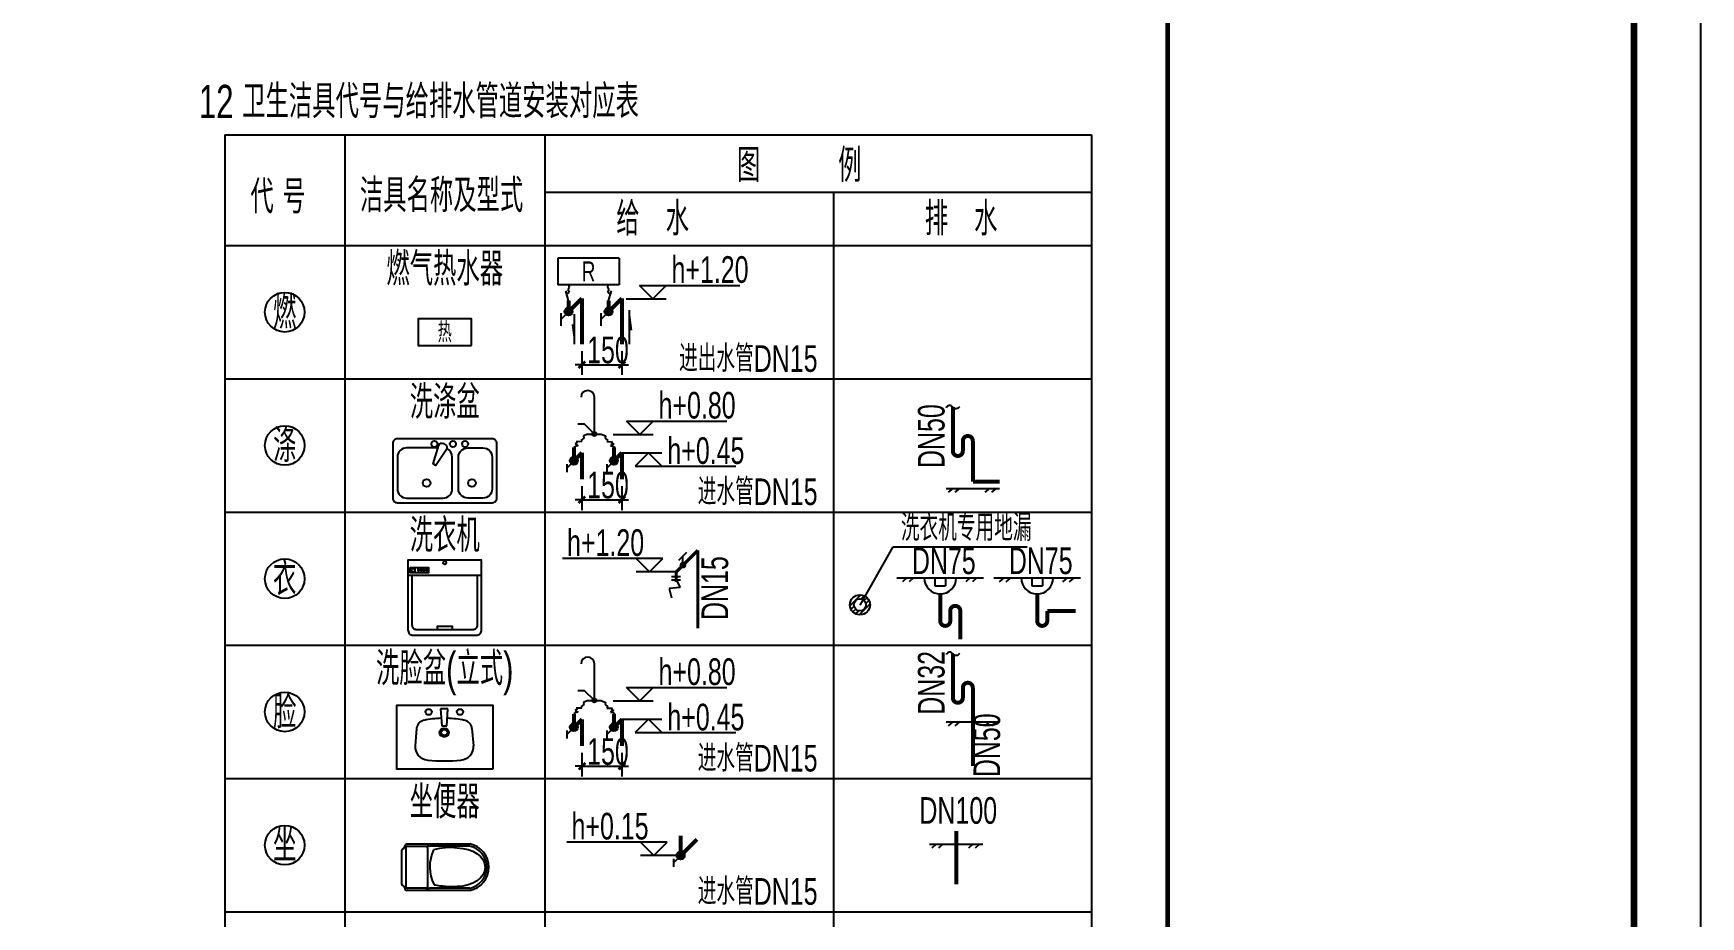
# Model space of a CAD drawing. Extents: x 27938 to 650306, y -92720 to 1524912.
# Drawn here: x 380087 to 392591, y 104009 to 110639 of the extents above; entities that cross this region are included whole.
import ezdxf
from ezdxf.enums import TextEntityAlignment as Align

# ---------------------------------------------------------------- set-up
doc = ezdxf.new("R2010")
doc.units = 0
doc.header["$LTSCALE"] = 1000
doc.header["$MEASUREMENT"] = 0
for name, color, linetype in [('S-公用说明', 7, 'Continuous'), ('S_GG公共标注', 7, 'Continuous'), ('图框', 140, 'Continuous')]:
    doc.layers.add(name, color=color, linetype=linetype)
doc.layers.add('yichutu', color=7, linetype='Continuous', true_color=0xffffff, plot=False)
doc.styles.add('中西文等高字体', font='HZTXT_E.shx', dxfattribs={"width": 0.7, "height": 4, "bigfont": 'hztxt.shx'})

# ---------------------------------------------------------------- blocks, each defined once
blk = doc.blocks.new('$TwtSys$00000327')
for p, q in [((-94, -9, 0), (9, 94, 0)), ((-9, -94, 0), (94, 9, 0)), ((12, 55, 0), (42, 84, 0)), ((40, 40, 0), (66, 66, 0)), ((55, 12, 0), (84, 42, 0)), ((-84, -42, 0), (-55, -12, 0)), ((-66, -66, 0), (-40, -40, 0)), ((-42, -84, 0), (-12, -55, 0))]:
    blk.add_line(p, q)
for radius in [94, 56.4]:
    blk.add_circle((0, 0, 0), radius)
blk = doc.blocks.new('_ArchTick')
at = {"color": 0, "linetype": 'ByBlock', "const_width": 0.4}
blk.add_lwpolyline([(-0.5, -0.5), (0.5, 0.5)], dxfattribs=at)
blk = doc.blocks.new('yct-841-594-84100-59399.9999999999-100-1000.0')
at = {"layer": 'yichutu', "color": 7, "true_color": 0xffffff}
blk.add_lwpolyline([(0, 0), (0, 59400), (84100, 59400), (84100, 0)], close=True, dxfattribs=at)

msp = doc.modelspace()

# ---------------------------------------------------------------- hatches: boundary and pattern name
at = {"layer": 'S_GG公共标注'}
h = msp.add_hatch(color=150, dxfattribs=at)
h.paths.add_polyline_path([(384071.3, 108550.4, 0.4142136), (384101.3, 108520.4), (384101.3, 108550.4)])
h.paths.add_polyline_path([(384101.3, 108520.4, 0.4142136), (384131.3, 108550.4, 0.4142136), (384101.3, 108580.4)])
h.paths.add_polyline_path([(384101.3, 108580.4, 0.4142136), (384071.3, 108550.4), (384101.3, 108550.4)])
h = msp.add_hatch(color=150, dxfattribs=at)
h.paths.add_polyline_path([(384371.1, 108550.4, 0.4142136), (384401.1, 108520.4), (384401.1, 108550.4)])
h.paths.add_polyline_path([(384401.1, 108520.4, 0.4142136), (384431.1, 108550.4, 0.4142136), (384401.1, 108580.4)])
h.paths.add_polyline_path([(384401.1, 108580.4, 0.4142136), (384371.1, 108550.4), (384401.1, 108550.4)])
for points in [[(384559, 108561.1), (384559, 108411.1), (384579, 108411.1)], [(384143.5, 108305.3), (384143.5, 108455.3), (384123.5, 108455.3)]]:
    msp.add_hatch(color=150, dxfattribs=at).paths.add_polyline_path(points)
h = msp.add_hatch(color=150, dxfattribs=at)
h.paths.add_polyline_path([(384308.8, 107631.7, -0.4142136), (384293.8, 107616.7), (384293.8, 107631.7)])
h.paths.add_polyline_path([(384293.8, 107616.7, -0.4142136), (384278.8, 107631.7, -0.4142136), (384293.8, 107646.7)])
h.paths.add_polyline_path([(384293.8, 107646.7, -0.4142136), (384308.8, 107631.7), (384293.8, 107631.7)])
h = msp.add_hatch(color=150, dxfattribs=at)
h.paths.add_polyline_path([(384119.4, 107410, 0.4142136), (384161.9, 107410), (384140.7, 107431.3)])
h.paths.add_polyline_path([(384161.9, 107410, 0.4142136), (384161.9, 107452.5, 0.4142136), (384119.4, 107452.5)])
h.paths.add_polyline_path([(384119.4, 107452.5, 0.4142136), (384119.4, 107410), (384140.7, 107431.3)])
h = msp.add_hatch(color=150, dxfattribs=at)
h.paths.add_polyline_path([(384419.4, 107410, 0.4142136), (384461.9, 107410), (384440.7, 107431.3)])
h.paths.add_polyline_path([(384461.9, 107410, 0.4142136), (384461.9, 107452.5, 0.4142136), (384419.4, 107452.5)])
h.paths.add_polyline_path([(384419.4, 107452.5, 0.4142136), (384419.4, 107410), (384440.7, 107431.3)])
h = msp.add_hatch(color=150, dxfattribs=at)
h.paths.add_polyline_path([(384308.8, 105631.7, -0.4142136), (384293.8, 105616.7), (384293.8, 105631.7)])
h.paths.add_polyline_path([(384293.8, 105616.7, -0.4142136), (384278.8, 105631.7, -0.4142136), (384293.8, 105646.7)])
h.paths.add_polyline_path([(384293.8, 105646.7, -0.4142136), (384308.8, 105631.7), (384293.8, 105631.7)])
h = msp.add_hatch(color=150, dxfattribs=at)
h.paths.add_polyline_path([(384119.4, 105410, 0.4142136), (384161.9, 105410), (384140.7, 105431.3)])
h.paths.add_polyline_path([(384161.9, 105410, 0.4142136), (384161.9, 105452.5, 0.4142136), (384119.4, 105452.5)])
h.paths.add_polyline_path([(384119.4, 105452.5, 0.4142136), (384119.4, 105410), (384140.7, 105431.3)])
h = msp.add_hatch(color=150, dxfattribs=at)
h.paths.add_polyline_path([(384419.4, 105410, 0.4142136), (384461.9, 105410), (384440.7, 105431.3)])
h.paths.add_polyline_path([(384461.9, 105410, 0.4142136), (384461.9, 105452.5, 0.4142136), (384419.4, 105452.5)])
h.paths.add_polyline_path([(384419.4, 105452.5, 0.4142136), (384419.4, 105410), (384440.7, 105431.3)])
h = msp.add_hatch(color=150, dxfattribs=at)
h.paths.add_polyline_path([(384920.3, 104447.1, 0.4142136), (384962.8, 104447.1), (384941.5, 104468.3)])
h.paths.add_polyline_path([(384962.8, 104447.1, 0.4142136), (384962.8, 104489.5, 0.4142136), (384920.3, 104489.5)])
h.paths.add_polyline_path([(384920.3, 104489.5, 0.4142136), (384920.3, 104447.1), (384941.5, 104468.3)])

# ---------------------------------------------------------------- linework, layer by layer
at = {"layer": 'S-公用说明'}
for p, q in [((381522, 109878.4), (381522, 97745.9)), ((381522, 109878.4), (388022, 109878.4)), ((382422.3, 109878.4), (382422.3, 98545.9)), ((383922.3, 109878.4), (383922.3, 98545.9)), ((388022, 109878.4), (388022, 97745.9)), ((383922.3, 109446.4), (388022, 109446.4)), ((386088.4, 109446.4), (386088.4, 98545.9)), ((381522, 109045.9), (388022, 109045.9)), ((381522, 108045.9), (388022, 108045.9)), ((381522, 108045.9), (388022, 108045.9)), ((381522, 108045.9), (388022, 108045.9)), ((381522, 107045.9), (387655.9, 107045.9)), ((381522, 107045.9), (387655.9, 107045.9)), ((381522, 107045.9), (388022, 107045.9)), ((381522, 106045.9), (388022, 106045.9)), ((381522, 105045.9), (388022, 105045.9)), ((381522, 104045.9), (388022, 104045.9)), ((381522, 104045.9), (388022, 104045.9))]:
    msp.add_line(p, q, dxfattribs=at)
for centre in [(381972.2, 108545.9), (381972.2, 107545.9), (381972.2, 106545.9), (381972.2, 105545.9), (381972.2, 104545.9)]:
    msp.add_circle(centre, 148.5, dxfattribs=at)
at = {"layer": 'S_GG公共标注', "color": 150}
for p, q in [((384021.3, 108952), (384021.3, 108752)), ((384481.1, 108952), (384021.3, 108952)), ((384481.1, 108952), (384481.1, 108752)), ((384481.1, 108752), (384021.3, 108752)), ((384101.3, 108632.4), (384080.8, 108707.4)), ((384087.6, 108682.4), (384108.2, 108695.7)), ((384097.5, 108714), (384107.5, 108733.5)), ((384108.2, 108695.7), (384097.5, 108714)), ((384107.5, 108733.5), (384103.7, 108752)), ((384394.2, 108695.7), (384405, 108714)), ((384414.8, 108682.4), (384394.2, 108695.7)), ((384395, 108733.5), (384398.8, 108752)), ((384405, 108714), (384395, 108733.5)), ((384401.1, 108632.4), (384421.7, 108707.4)), ((384732.4, 108646.5), (384632.4, 108746.5)), ((384632.4, 108746.5), (385385.4, 108746.5)), ((384732.4, 108646.5), (384832.4, 108746.5)), ((384122.6, 108571.6), (384042.7, 108491.7)), ((384042.7, 108538.5), (384042.7, 108445)), ((384342.5, 108538.5), (384342.5, 108445)), ((384532.4, 108646.5), (384832.4, 108646.5)), ((384379.9, 108529.2), (384342.5, 108491.7)), ((384201.3, 108253.6), (384201.3, 108074.9)), ((384501.1, 108253.6), (384501.1, 108074.9)), ((384201.3, 108152.2), (384151.3, 108152.2)), ((384201.3, 108152.2), (384501.1, 108152.2)), ((384501.1, 108152.2), (384551.1, 108152.2)), ((384294.2, 107631.3), (384294.2, 107907.7)), ((384220.9, 107704.6), (384170.6, 107704.6)), ((384294.2, 107631.3), (384220.9, 107704.6)), ((384635.2, 107627.9), (384535.2, 107727.9)), ((384535.2, 107727.9), (385288.1, 107727.9)), ((384635.2, 107627.9), (384735.2, 107727.9)), ((384156.8, 107540.4), (384140.7, 107531.3)), ((384168.5, 107567.4), (384149.2, 107556.9)), ((384149.2, 107556.9), (384173.3, 107544.2)), ((384173.3, 107544.2), (384156.8, 107540.4)), ((384201.4, 107575.1), (384158.5, 107573.5)), ((384158.5, 107573.5), (384168.5, 107567.4)), ((384214.3, 107600.4), (384193.9, 107583.7)), ((384193.9, 107583.7), (384201.4, 107575.1)), ((384244.2, 107631.3), (384211.9, 107616.9)), ((384211.9, 107616.9), (384214.3, 107600.4)), ((384244.2, 107631.3), (384344.2, 107631.3)), ((384344.2, 107631.3), (384376.6, 107616.9)), ((384376.6, 107616.9), (384374.1, 107600.4)), ((384374.1, 107600.4), (384394.6, 107583.7)), ((384394.6, 107583.7), (384387.1, 107575.1)), ((384387.1, 107575.1), (384430, 107573.5)), ((384439.3, 107556.9), (384415.2, 107544.2)), ((384415.2, 107544.2), (384431.7, 107540.4)), ((384430, 107573.5), (384420, 107567.4)), ((384420, 107567.4), (384439.3, 107556.9)), ((384431.7, 107540.4), (384447.8, 107531.3)), ((384435.2, 107627.9), (384735.2, 107627.9)), ((384140.7, 107430.1), (384087, 107376.5)), ((384440.7, 107430.1), (384387, 107376.5)), ((384501.3, 107490.8), (384801.3, 107490.8)), ((384701.3, 107490.8), (384601.3, 107390.8)), ((384701.3, 107490.8), (384801.3, 107390.8)), ((384087, 107406.5), (384087, 107346.5)), ((384387, 107406.5), (384387, 107346.5)), ((384601.3, 107390.8), (385354.3, 107390.8)), ((384201.3, 107239.4), (384201.3, 107060.7)), ((384501.1, 107239.4), (384501.1, 107060.7)), ((386932.7, 107223.6), (387332.7, 107223.6)), ((386982.7, 107223.6), (386948.3, 107194.5)), ((387032.7, 107223.6), (386998.3, 107194.5)), ((387257.7, 107223.6), (387223.3, 107194.5)), ((387307.7, 107223.6), (387273.3, 107194.5)), ((384201.3, 107138), (384151.3, 107138)), ((384201.3, 107138), (384501.1, 107138)), ((384501.1, 107138), (384551.1, 107138)), ((384808.3, 106696.7), (384055.3, 106696.7)), ((384708.3, 106596.7), (384608.3, 106696.7)), ((384708.3, 106596.7), (384808.3, 106696.7)), ((384927.9, 106685.3), (384988, 106745.4)), ((384957.9, 106649), (384957.9, 106715.5)), ((386287.5, 106345.9), (386536, 106783.9)), ((386536, 106783.9), (387541.3, 106783.9)), ((383445.2, 106570.2), (382898.8, 106570.2)), ((384908.3, 106596.7), (384608.3, 106596.7)), ((384873.7, 106561.4), (384939.7, 106561.4)), ((384873.7, 106537.8), (384939.7, 106537.8)), ((386563.5, 106551.1), (387213.5, 106551.1)), ((386638.5, 106551.1), (386604.2, 106522.1)), ((386688.5, 106551.1), (386654.2, 106522.1)), ((386848.5, 106551.1), (386848.5, 106491.1)), ((386928.5, 106551.1), (386928.5, 106491.1)), ((387113.5, 106551.1), (387079.2, 106522.1)), ((387163.5, 106551.1), (387129.2, 106522.1)), ((387290.4, 106551.1), (387940.4, 106551.1)), ((387365.4, 106551.1), (387331, 106522.1)), ((387415.4, 106551.1), (387381, 106522.1)), ((387575.4, 106551.1), (387575.4, 106491.1)), ((387655.4, 106551.1), (387655.4, 106491.1)), ((387840.4, 106551.1), (387806, 106522.1)), ((387890.4, 106551.1), (387856, 106522.1)), ((384938.2, 106480.3), (384856.2, 106473.3)), ((384856.2, 106473.3), (384873.3, 106401.8)), ((384910.6, 106531.4), (384938.2, 106480.3)), ((386848.5, 106491.1), (386928.5, 106491.1)), ((387575.4, 106491.1), (387655.4, 106491.1)), ((384294.2, 105631.3), (384294.2, 105907.7)), ((384220.9, 105704.6), (384170.6, 105704.6)), ((384294.2, 105631.3), (384220.9, 105704.6)), ((384635.2, 105627.9), (384535.2, 105727.9)), ((384535.2, 105727.9), (385288.1, 105727.9)), ((384635.2, 105627.9), (384735.2, 105727.9)), ((383141.5, 105569.4), (383150.3, 105440.5)), ((383196, 105569.4), (383141.5, 105569.4)), ((383187.2, 105440.5), (383196, 105569.4)), ((384156.8, 105540.4), (384140.7, 105531.3)), ((384168.5, 105567.4), (384149.2, 105556.9)), ((384149.2, 105556.9), (384173.3, 105544.2)), ((384173.3, 105544.2), (384156.8, 105540.4)), ((384201.4, 105575.1), (384158.5, 105573.5)), ((384158.5, 105573.5), (384168.5, 105567.4)), ((384214.3, 105600.4), (384193.9, 105583.7)), ((384193.9, 105583.7), (384201.4, 105575.1)), ((384244.2, 105631.3), (384211.9, 105616.9)), ((384211.9, 105616.9), (384214.3, 105600.4)), ((384244.2, 105631.3), (384344.2, 105631.3)), ((384344.2, 105631.3), (384376.6, 105616.9)), ((384376.6, 105616.9), (384374.1, 105600.4)), ((384374.1, 105600.4), (384394.6, 105583.7)), ((384394.6, 105583.7), (384387.1, 105575.1)), ((384387.1, 105575.1), (384430, 105573.5)), ((384439.3, 105556.9), (384415.2, 105544.2)), ((384415.2, 105544.2), (384431.7, 105540.4)), ((384430, 105573.5), (384420, 105567.4)), ((384420, 105567.4), (384439.3, 105556.9)), ((384431.7, 105540.4), (384447.8, 105531.3)), ((384435.2, 105627.9), (384735.2, 105627.9)), ((382961.6, 105422.6), (382949.7, 105291.4)), ((383150.3, 105440.5), (383187.2, 105440.5)), ((383375.9, 105422.6), (383387.8, 105291.4)), ((384140.7, 105430.1), (384087, 105376.5)), ((384440.7, 105430.1), (384387, 105376.5)), ((384501.3, 105490.8), (384801.3, 105490.8)), ((384701.3, 105490.8), (384601.3, 105390.8)), ((384701.3, 105490.8), (384801.3, 105390.8)), ((386932.7, 105471.2), (387332.7, 105471.2)), ((386982.7, 105471.2), (386948.3, 105442.2)), ((387032.7, 105471.2), (386998.3, 105442.2)), ((387257.7, 105471.2), (387223.3, 105442.2)), ((387307.7, 105471.2), (387273.3, 105442.2)), ((384087, 105406.5), (384087, 105346.5)), ((384387, 105406.5), (384387, 105346.5)), ((384601.3, 105390.8), (385354.3, 105390.8)), ((384201.3, 105239.4), (384201.3, 105060.7)), ((384501.1, 105239.4), (384501.1, 105060.7)), ((384201.3, 105138), (384151.3, 105138)), ((384201.3, 105138), (384501.1, 105138)), ((384501.1, 105138), (384551.1, 105138)), ((382872.1, 104535.7), (382872.1, 104536.4)), ((382890.5, 104554.8), (383361, 104554.8)), ((383360, 104538.8), (383059.5, 104538.5)), ((384841.5, 104568.3), (384088.6, 104568.3)), ((384741.5, 104468.3), (384641.5, 104568.3)), ((384741.5, 104468.3), (384841.5, 104568.3)), ((386808.4, 104552.2), (387208.4, 104552.2)), ((386858.4, 104552.2), (386824.1, 104523.2)), ((386908.4, 104552.2), (386874.1, 104523.2)), ((387133.4, 104552.2), (387099.1, 104523.2)), ((387183.4, 104552.2), (387149.1, 104523.2)), ((382846.7, 104500.2), (382846.7, 104260.6)), ((382880.1, 104527.6), (382880.1, 104232.8)), ((383043.5, 104527.6), (383043.5, 104232.8)), ((384941.5, 104468.3), (384641.5, 104468.3)), ((384941.5, 104467.1), (384887.9, 104413.5)), ((384887.9, 104443.5), (384887.9, 104383.5)), ((382872.1, 104224.4), (382872.1, 104225.1)), ((383361, 104206), (382890.5, 104206)), ((383360.2, 104222), (383059.7, 104222))]:
    msp.add_line(p, q, dxfattribs=at)
for points, const_width in [([(384101.3, 108550.4), (384201.3, 108650.4)], 30), ([(384201.3, 108305), (384201.3, 108650.4)], 30), ([(384401.1, 108550.4), (384501.1, 108650.4)], 30), ([(384501.1, 108305), (384501.1, 108650.4)], 30), ([(384101.3, 108550.4), (384101.3, 108632.4)], 30), ([(384401.1, 108550.4), (384401.1, 108632.4)], 30), ([(386982.7, 107504.5), (386982.7, 107833.6)], 30), ([(384140.7, 107431.3), (384140.7, 107531.3)], 30), ([(384440.7, 107431.3), (384440.7, 107531.3)], 30), ([(387057.7, 107504.5), (387057.7, 107579.5)], 30), ([(387132.7, 107273.6), (387132.7, 107579.5)], 30), ([(384140.7, 107430.1), (384201.3, 107490.8)], 30), ([(384201.3, 107490.8), (384201.3, 107290.8)], 30), ([(384440.7, 107430.1), (384501.3, 107490.8)], 30), ([(384501.3, 107490.8), (384501.3, 107290.8)], 30), ([(387132.7, 107273.6), (387332.7, 107273.6)], 30), ([(385070.7, 106759.2), (384908.3, 106596.7)], 23.6), ([(385070.7, 106172), (385070.7, 106759.2)], 23.6), ([(384908.3, 106596.7), (384908.3, 106519.8)], 23.6), ([(386982.7, 105652.2), (386982.7, 105981.2)], 30), ([(387057.7, 105652.2), (387057.7, 105727.2)], 30), ([(387132.7, 105139.2), (387132.7, 105727.2)], 30), ([(384140.7, 105431.3), (384140.7, 105531.3)], 30), ([(384440.7, 105431.3), (384440.7, 105531.3)], 30), ([(384140.7, 105430.1), (384201.3, 105490.8)], 30), ([(384201.3, 105490.8), (384201.3, 105290.8)], 30), ([(384440.7, 105430.1), (384501.3, 105490.8)], 30), ([(384501.3, 105490.8), (384501.3, 105290.8)], 30), ([(387008.4, 104652.2), (387008.4, 104252.2)], 30), ([(384941.5, 104467.1), (384941.5, 104617.1)], 30), ([(384941.5, 104467.1), (385062.9, 104588.5)], 30)]:
    msp.add_lwpolyline(points, dxfattribs=dict(at, const_width=const_width))
for points in [[(384559, 108305), (384559, 108561.1)], [(384143.5, 108531.9), (384143.5, 108305.3)], [(383229.2, 106165.2), (383229.2, 106187.2), (383172.3, 106187.2), (383115.5, 106187.2), (383115.5, 106165.2)]]:
    msp.add_lwpolyline(points, dxfattribs=at)
for points in [[(383372.3, 108295.9), (383372.3, 108495.9), (382972.3, 108495.9), (382972.3, 108295.9)], [(382913.6, 106628.7), (383050.7, 106628.7), (383050.7, 106590.2), (382913.6, 106590.2)], [(382947.6, 106598.1), (382925, 106598.1), (382925, 106621.9), (382947.6, 106621.9)], [(382980.8, 106617.3), (382969.9, 106617.3), (382969.9, 106607.1), (382980.8, 106607.1)], [(383001.9, 106617.3), (382991, 106617.3), (382991, 106607.1), (383001.9, 106607.1)], [(383021.5, 106617.3), (383010.6, 106617.3), (383010.6, 106607.1), (383021.5, 106607.1)], [(383041.9, 106617.3), (383031, 106617.3), (383031, 106607.1), (383041.9, 106607.1)], [(383532.3, 105115.9), (382812.3, 105115.9), (382812.3, 105595.9), (383532.3, 105595.9)]]:
    msp.add_lwpolyline(points, close=True, dxfattribs=at)
for points in [[(387033, 107836.9, -0.5751829), (386982.7, 107833.6, 0.6047455), (386932.4, 107828, 16.9248276)], [(383161.8, 107560.2), (383177.5, 107551.2, -0.4634647), (383184.1, 107516.4), (383104.9, 107396.2), (383085, 107407.7), (383128.7, 107548.4, -0.4707008), (383161.8, 107560.2, 0.4707008)], [(383121, 107527.8), (382886, 107527.8, 0.4142136), (382816.9, 107458.7), (382816.9, 107219.6, 0.4142136), (382886, 107150.5), (383159.3, 107150.5, 0.4142136), (383228.4, 107219.6), (383228.4, 107458.7, 0.2959448), (383187.5, 107521.8)], [(383347, 107527.8), (383458.7, 107527.8, -0.4142136), (383527.8, 107458.7), (383527.8, 107219.6, -0.4142136), (383458.7, 107150.5), (383347, 107150.5, -0.4039279), (383274.4, 107219.6), (383274.4, 107458.7, -0.4039279), (383347, 107527.8)], [(382926.5, 106570.2), (382926.5, 106197.2, 0.4142136), (382958.5, 106165.2), (383386.1, 106165.2, 0.4142136), (383418.1, 106197.2), (383418.1, 106570.2)], [(387033, 105984.5, -0.5751829), (386982.7, 105981.2, 0.6047455), (386932.4, 105975.6, 16.9248276)], [(382889.3, 104538.5, -0.1327153), (382890.5, 104538.8), (383032.2, 104538.8)], [(383033.1, 104222), (382890.5, 104222, -0.0682276), (382889.9, 104222.1, -0.0682276)]]:
    msp.add_lwpolyline(points, format="xyb", dxfattribs=at)
for points in [[(383562.3, 107150.5), (383562.3, 107561.4, 0.4142136), (383527.8, 107595.9), (382816.9, 107595.9, 0.4142136), (382782.3, 107561.4), (382782.3, 107150.5, 0.4142136), (382816.9, 107115.9), (383527.8, 107115.9, 0.4142136)], [(382936.3, 106121.3), (383408.3, 106121.3, 0.4142136), (383448.3, 106161.3), (383448.3, 106685.9), (382896.3, 106685.9), (382896.3, 106161.3, 0.4142136)]]:
    msp.add_lwpolyline(points, format="xyb", close=True, dxfattribs=at)
at = {"layer": 'S_GG公共标注', "color": 150, "const_width": 30}
for points in [[(387132.7, 107579.5, 1), (387057.7, 107579.5)], [(386982.7, 107504.5, 1), (387057.7, 107504.5)], [(386982.7, 105652.2, 1), (387057.7, 105652.2)], [(387132.7, 105727.2, 1), (387057.7, 105727.2)]]:
    msp.add_lwpolyline(points, format="xyb", dxfattribs=at)
at = {"layer": 'S_GG公共标注', "color": 150, "const_width": 23.6}
msp.add_lwpolyline([(384968.4, 106657.3, -1), (384949.3, 106638.2, -1)], format="xyb", close=True, dxfattribs=at)
at = {"layer": 'S_GG公共标注', "color": 150, "const_width": 30, "elevation": 0}
for points in [[(386888.5, 106229.2), (386888.5, 106431.1)], [(387615.4, 106229.2), (387615.4, 106431.1)], [(386963.5, 106229.2), (386963.5, 106304.2)], [(387038.5, 106091.7), (387038.5, 106304.2)], [(387690.4, 106229.2), (387690.4, 106304.2)], [(387902.9, 106304.2), (387690.4, 106304.2)]]:
    msp.add_lwpolyline(points, dxfattribs=at)
for points in [[(387038.5, 106304.2, 1), (386963.5, 106304.2)], [(386888.5, 106229.2, 1), (386963.5, 106229.2)], [(387615.4, 106229.2, 1), (387690.4, 106229.2)]]:
    msp.add_lwpolyline(points, format="xyb", dxfattribs=at)
at = {"layer": 'S_GG公共标注', "color": 150}
for centre, radius in [((384101.3, 108550.4), 30), ((384401.1, 108550.4), 30), ((383095, 107557.1), 23), ((383233.2, 107557.1), 23), ((383325.3, 107557.1), 23), ((384293.8, 107631.7), 15), ((384140.7, 107431.3), 30), ((384440.7, 107431.3), 30), ((383035.7, 107263.8), 28.8), ((383375.8, 107263.8), 28.8), ((383172.3, 106665.5), 12.8), ((384293.8, 105631.7), 15), ((384140.7, 105431.3), 30), ((384440.7, 105431.3), 30), ((384941.5, 104468.3), 30)]:
    msp.add_circle(centre, radius, dxfattribs=at)
for centre, radius, start, end in [((384244.2, 107907.7), 50, 0, 180), ((386888.5, 106551.1), 120, 180, 0), ((387615.4, 106551.1), 120, 180, 0), ((384244.2, 105907.7), 50, 0, 180), ((382854.3, 104536), 17.9, 287.84896, 1.14073), ((382890.5, 104536.4), 18.4, 90, 180), ((382892.3, 104526.6), 12.2, 86.09142, 175.04226), ((383031.3, 104526.6), 12.2, 4.95774, 93.90858), ((383059.5, 104554.5), 16, 180.08849, 270.08848), ((383324.5, 104380.4), 162.2, 281.8275, 78.1725), ((383324.5, 104380.4), 178.2, 281.8275, 78.1725), ((382865.8, 104500.9), 19.1, 108.40504, 182.16329), ((383359.1, 104383.1), 299.1, 154.67272, 206.81771), ((383218.9, 103992.7), 534.6, 84.89639, 104.09898), ((382865.8, 104259.9), 19.1, 177.83671, 251.59496), ((382854.3, 104224.7), 17.9, 358.85927, 72.15104), ((382890.5, 104224.4), 18.4, 180, 270), ((382891.8, 104233.7), 11.8, 184.04332, 276.21872), ((383031.8, 104233.7), 11.8, 263.78128, 355.95668), ((383059.7, 104206), 16, 90, 180), ((383246.9, 105139.9), 905.1, 260.15073, 271.23493)]:
    msp.add_arc(centre, radius, start, end, dxfattribs=at)
for centre, major_axis, start_param, end_param in [((383051.1, 105545.3), (-23.5, 0), 3.1415927, 9.424778), ((383286.3, 105545.3), (-23.5, 0), 3.1415927, 9.424778), ((383032, 105418), (-70.6, 0), -1.3537431, -0.0688971), ((383168.7, 104835.8), (-705.6, 0), -1.5390688, -1.3537431), ((383168.7, 105390.7), (35.3, 0), 4.712389, 10.9955743), ((383168.7, 105390.7), (23.5, 0), 4.712389, 10.9955743), ((383168.7, 104835.8), (705.6, 0), 1.3537431, 1.5390688), ((383305.5, 105418), (-70.6, 0), 3.2104897, 4.4953357), ((383055.1, 105282.9), (-105.8, 0), -0.0851096, 1.4681119), ((383282.4, 105282.9), (105.8, 0), -1.4681119, 0.0851096), ((383168.7, 106318.1), (-1214.3, 0), 1.4681118, 1.6734808)]:
    msp.add_ellipse(centre, major_axis=major_axis, ratio=0.9387755, start_param=start_param, end_param=end_param, dxfattribs=at)
at = {"layer": 'S_GG公共标注', "color": 150, "extrusion": (0, 0, -1)}
msp.add_ellipse((383262.4, 104380.1), major_axis=(213.4, 0.3), ratio=0.6797465, start_param=-1.5510254, end_param=1.5531275, dxfattribs=at)
at = {"layer": '图框'}
msp.add_lwpolyline([(350541, 125489.4), (392591, 125489.4), (392591, 95789.4), (350541, 95789.4)], close=True, dxfattribs=at)
msp.add_lwpolyline([(350541, 125489.4), (392591, 125489.4), (392591, 95789.4), (350541, 95789.4)], close=True, dxfattribs=at)
at = {"layer": '图框', "const_width": 50}
msp.add_lwpolyline([(392091, 96289.4), (392091, 124989.4), (351791, 124989.4), (351791, 96289.4)], close=True, dxfattribs=at)
at = {"layer": '图框', "const_width": 35}
msp.add_lwpolyline([(388593.5, 96289.4), (388593.5, 124989.4)], dxfattribs=at)

# ---------------------------------------------------------------- block references
at = {"layer": 'S_GG公共标注', "color": 150, "xscale": 50, "yscale": 50, "zscale": 50}
for p in [(384201.3, 108152.2), (384201.3, 107138), (384201.3, 105138)]:
    msp.add_blockref('_ArchTick', p, dxfattribs=at)
at = {"layer": 'S_GG公共标注', "color": 150, "rotation": 180}
for name, p, xscale, yscale, zscale in [('_ArchTick', (384501.1, 108152.2), 50, 50, 50), ('_ArchTick', (384501.1, 107138), 50, 50, 50), ('$TwtSys$00000327', (386286.3, 106349.7, 0), 0.7999999998137355, 0.7999999998137355, 0.7999999998137355), ('_ArchTick', (384501.1, 105138), 50, 50, 50)]:
    msp.add_blockref(name, p, dxfattribs=dict(at, xscale=xscale, yscale=yscale, zscale=zscale))
at = {"layer": 'yichutu', "xscale": 0.5, "yscale": 0.5, "zscale": 0.5}
msp.add_blockref('yct-841-594-84100-59399.9999999999-100-1000.0', (350541, 95789.4), dxfattribs=at)

# ---------------------------------------------------------------- texts
at = {"layer": 'S-公用说明', "style": '中西文等高字体', "width": 0.7}
for s, p in [('12 卫生洁具代号与给排水管道安装对应表', (381328, 110002.7)), ('图         例', (385363.1, 109522.6)), ('代 号', (381714.6, 109287.1)), ('洁具名称及型式', (382535.9, 109296.9)), ('给   水', (384458.8, 109122.1)), ('排   水', (386772.2, 109122.1))]:
    msp.add_text(s, height=250, dxfattribs=at).set_placement(p)
for s, p in [('燃气热水器', (383172.3, 108745.9)), ('洗涤盆', (383172.3, 107745.9)), ('洗衣机', (383172.3, 106745.9)), ('洗脸盆(立式)', (383172.3, 105745.9)), ('坐便器', (383172.3, 104745.9))]:
    msp.add_text(s, height=250, dxfattribs=at).set_placement(p, align=Align.CENTER)
for s, p in [('燃', (381972.2, 108545.9)), ('涤', (381972.2, 107545.9)), ('衣', (381972.2, 106545.9)), ('脸', (381972.2, 105545.9)), ('坐', (381972.2, 104545.9))]:
    msp.add_text(s, height=250, dxfattribs=at).set_placement(p, align=Align.MIDDLE_CENTER)
at = {"layer": 'S_GG公共标注', "color": 150, "style": '中西文等高字体', "width": 0.7}
for s, p in [('R', (384251.2, 108852)), ('热', (383172.3, 108395.9))]:
    msp.add_text(s, height=150, dxfattribs=at).set_placement(p, align=Align.MIDDLE_CENTER)
for s, p in [(' h+1.20', (384821, 108766.5)), ('150', (384240.2, 108163)), (' h+0.80', (384723.8, 107747.9)), (' h+0.45', (384789.9, 107407.4)), ('150', (384240.2, 107148.8)), ('洗衣机专用地漏', (386593, 106829.4)), (' h+1.20', (384037.8, 106716.7)), ('DN75', (386675.5, 106580.1)), ('DN75', (387402.4, 106580.1)), (' h+0.80', (384723.8, 105747.9)), (' h+0.45', (384789.9, 105407.4)), ('150', (384240.2, 105148.8)), (' h+0.15', (384071.1, 104588.3)), ('DN100', (386732.1, 104706.1))]:
    msp.add_text(s, height=200, dxfattribs=at).set_placement(p)
for s, p in [('进出水管DN15', (385968.2, 108098.4)), ('进水管DN15', (385968.2, 107098.4)), ('进水管DN15', (385968.2, 105098.4)), ('进水管DN15', (385968.2, 104098.4))]:
    msp.add_text(s, height=200, dxfattribs=at).set_placement(p, align=Align.RIGHT)
for s, p in [('DN50', (386920.6, 107376.8)), ('DN15', (385297.6, 106236)), ('DN32', (386920.6, 105524.4)), ('DN50', (387337.3, 105056))]:
    msp.add_text(s, height=200, rotation=90, dxfattribs=at).set_placement(p)

doc.saveas('drawing.dxf')
